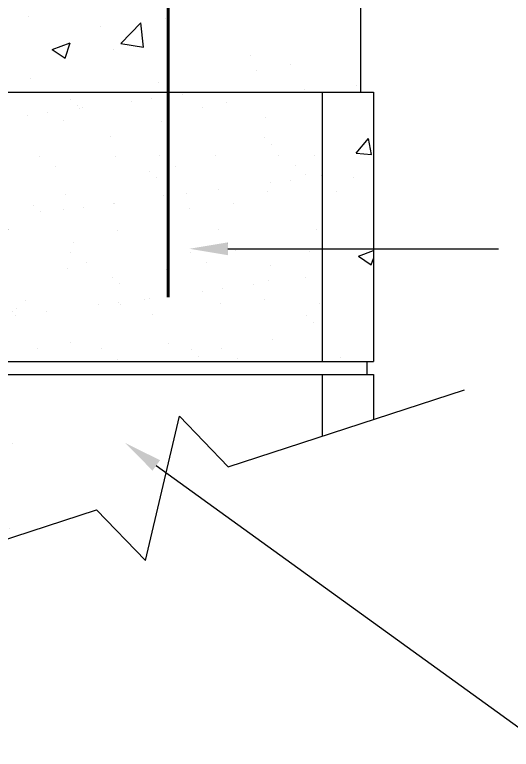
# Model space of a CAD drawing. Extents: x 10 to 698, y 9 to 300.
# Drawn here: x 673.14 to 682.82, y 128.72 to 143.04 of the extents above; entities that cross this region are included whole.
import ezdxf

# ---------------------------------------------------------------- set-up
doc = ezdxf.new("R2010")
doc.units = 0
doc.header["$LTSCALE"] = 0.5
doc.header["$MEASUREMENT"] = 0
doc.layers.get('0').update_dxf_attribs({"linetype": 'CONTINUOUS'})
for name, color, linetype in [('A-ANNO-NOTE', 7, 'CONTINUOUS'), ('A-ANNO-SYMB', 7, 'CONTINUOUS'), ('A-DETL-MCUT', 2, 'CONTINUOUS'), ('A-DETL-PATT', 8, 'CONTINUOUS')]:
    doc.layers.add(name, color=color, linetype=linetype)

# ---------------------------------------------------------------- blocks, each defined once
blk = doc.blocks.new('*X266')
at = {"color": 0}
for p, q in [((669.123, 146.778), (669.123, 146.778)), ((676.128, 146.714), (676.128, 146.714)), ((677.454, 146.753), (677.454, 146.753)), ((676.153, 146.681), (676.153, 146.681)), ((667.908, 146.388), (668.258, 146.522)), ((668.157, 146.219), (668.258, 146.521)), ((666.207, 146.277), (666.207, 146.277)), ((667.908, 146.388), (668.156, 146.22)), ((673.532, 146.339), (673.532, 146.339)), ((674.296, 146.337), (674.296, 146.337)), ((673.237, 146.181), (673.237, 146.181)), ((675.093, 145.987), (675.443, 146.122)), ((675.342, 145.819), (675.444, 146.121)), ((671.006, 146.019), (671.006, 146.019)), ((672.402, 146.088), (672.402, 146.088)), ((675.093, 145.987), (675.342, 145.819)), ((671.15, 145.923), (671.15, 145.923)), ((668.439, 145.667), (668.439, 145.667)), ((670.321, 145.68), (670.321, 145.68)), ((667.993, 145.507), (667.993, 145.507)), ((678.635, 145.401), (678.635, 145.401)), ((666.099, 145.258), (666.099, 145.258)), ((668.345, 145.042), (668.586, 145.329)), ((668.644, 145.015), (668.586, 145.329)), ((667.405, 145.18), (667.405, 145.18)), ((668.036, 145.253), (668.036, 145.253)), ((670.705, 145.14), (670.705, 145.14)), ((679.284, 145.195), (679.284, 145.195)), ((668.345, 145.042), (668.644, 145.016)), ((671.931, 144.728), (672.172, 145.015)), ((672.23, 144.702), (672.172, 145.015)), ((673.375, 145.028), (673.375, 145.028)), ((676.068, 145.049), (676.068, 145.049)), ((676.044, 144.915), (676.044, 144.915)), ((677.39, 144.946), (677.39, 144.946)), ((678.062, 144.931), (678.062, 144.931)), ((671.931, 144.728), (672.23, 144.702)), ((675.517, 144.414), (675.758, 144.702)), ((675.816, 144.388), (675.758, 144.701)), ((676.138, 144.781), (676.138, 144.781)), ((678.713, 144.802), (678.713, 144.802)), ((664.928, 144.538), (664.929, 144.539)), ((664.929, 144.538), (664.929, 144.538)), ((673.471, 144.674), (673.471, 144.674)), ((670.892, 144.374), (671.242, 144.509)), ((671.166, 144.279), (671.242, 144.508)), ((675.146, 144.431), (675.146, 144.431)), ((675.517, 144.414), (675.816, 144.388)), ((670.892, 144.374), (671.034, 144.279)), ((670.945, 144.354), (670.945, 144.354)), ((671.034, 144.279), (671.141, 144.207)), ((671.141, 144.206), (671.166, 144.279)), ((672.981, 144.365), (672.981, 144.365)), ((679.104, 144.101), (679.345, 144.388)), ((679.403, 144.074), (679.345, 144.387)), ((671.087, 144.116), (671.087, 144.116)), ((678.078, 143.974), (678.428, 144.108)), ((678.327, 143.806), (678.428, 144.108)), ((668.378, 144.002), (668.378, 144.002)), ((678.078, 143.974), (678.327, 143.806)), ((679.104, 144.101), (679.402, 144.075)), ((669.835, 143.951), (669.835, 143.951)), ((672.23, 143.93), (672.23, 143.93)), ((669.875, 143.305), (670.265, 143.711)), ((670.32, 143.236), (670.265, 143.711)), ((678.574, 143.737), (678.574, 143.737)), ((666.677, 143.535), (666.677, 143.535)), ((669.315, 143.43), (669.315, 143.43)), ((669.875, 143.305), (670.32, 143.236)), ((676.007, 143.385), (676.007, 143.385)), ((677.968, 143.223), (677.968, 143.223)), ((673.41, 143.01), (673.41, 143.01)), ((676.075, 142.974), (676.075, 142.974)), ((666.399, 142.929), (666.399, 142.929)), ((666.736, 142.779), (667.041, 142.896)), ((667.002, 142.779), (667.041, 142.896)), ((675.212, 142.478), (675.601, 142.884)), ((675.656, 142.408), (675.601, 142.883)), ((674.823, 142.809), (674.823, 142.809)), ((671.665, 142.393), (671.665, 142.393)), ((672.401, 142.473), (672.401, 142.473)), ((673.877, 142.361), (674.227, 142.496)), ((674.126, 142.193), (674.227, 142.495)), ((675.212, 142.478), (675.656, 142.409)), ((673.877, 142.361), (674.126, 142.194)), ((675.07, 142.36), (675.07, 142.36)), ((677.739, 142.247), (677.739, 142.247)), ((678.513, 142.072), (678.513, 142.072)), ((677.856, 141.948), (677.856, 141.948)), ((673.455, 141.801), (673.455, 141.801)), ((675.946, 141.72), (675.946, 141.72)), ((676.124, 141.688), (676.124, 141.688)), ((678.793, 141.575), (678.793, 141.575)), ((679.811, 141.667), (679.811, 141.667)), ((672.625, 140.967), (672.866, 141.255)), ((672.924, 140.941), (672.866, 141.254)), ((672.625, 140.967), (672.924, 140.941)), ((679.797, 140.34), (680.038, 140.627)), ((680.096, 140.313), (680.038, 140.626)), ((679.797, 140.34), (680.096, 140.314)), ((679.747, 139.859), (679.747, 139.859)), ((679.413, 139.593), (679.413, 139.593)), ((672.192, 138.865), (672.192, 138.865)), ((672.66, 138.736), (673.01, 138.87)), ((672.909, 138.567), (673.01, 138.869)), ((672.66, 138.736), (672.909, 138.568)), ((679.846, 138.335), (680.136, 138.447)), ((679.846, 138.335), (680.095, 138.167)), ((680.095, 138.167), (680.136, 138.29)), ((672.216, 137.599), (672.216, 137.599)), ((673.102, 137.263), (673.102, 137.263)), ((679.494, 136.366), (679.494, 136.366)), ((672.707, 135.335), (672.707, 135.335)), ((673.106, 134.688), (673.106, 134.688)), ((673.045, 133.023), (673.045, 133.023))]:
    blk.add_line(p, q, dxfattribs=at)
blk = doc.blocks.new('*X265')
at = {"color": 0}
for p, q in [((674.226, 141.395), (674.226, 141.395)), ((675.807, 141.402), (675.807, 141.402)), ((676.417, 141.482), (676.417, 141.482)), ((674.364, 141.269), (674.364, 141.269)), ((675.417, 141.351), (675.417, 141.351)), ((677.272, 141.329), (677.272, 141.329)), ((673.788, 141.136), (673.788, 141.136)), ((674.398, 141.216), (674.398, 141.216)), ((674.47, 141.236), (674.47, 141.236)), ((676.806, 141.24), (676.806, 141.24)), ((673.398, 141.085), (673.398, 141.085)), ((674.088, 140.978), (674.088, 140.978)), ((676.007, 140.969), (676.007, 140.969)), ((678.033, 141.042), (678.033, 141.042)), ((675.017, 140.671), (675.017, 140.671)), ((678.018, 140.645), (678.018, 140.645)), ((678.156, 140.518), (678.156, 140.518)), ((673.621, 140.285), (673.621, 140.285)), ((675.102, 140.275), (675.102, 140.275)), ((675.957, 140.289), (675.957, 140.289)), ((677.066, 140.3), (677.066, 140.3)), ((678.292, 140.293), (678.292, 140.293)), ((678.984, 140.291), (678.984, 140.291)), ((673.937, 140.083), (673.937, 140.083)), ((675.763, 139.987), (675.763, 139.987)), ((676.273, 140.088), (676.273, 140.088)), ((678.608, 140.092), (678.608, 140.092)), ((675.902, 139.86), (675.902, 139.86)), ((678.517, 139.817), (678.517, 139.817)), ((678.809, 139.921), (678.809, 139.921)), ((679.127, 139.897), (679.127, 139.897)), ((678.127, 139.766), (678.127, 139.766)), ((674.136, 139.533), (674.136, 139.533)), ((676.054, 139.524), (676.054, 139.524)), ((676.498, 139.551), (676.498, 139.551)), ((677.108, 139.631), (677.108, 139.631)), ((678.08, 139.597), (678.08, 139.597)), ((676.108, 139.5), (676.108, 139.5)), ((673.509, 139.329), (673.509, 139.329)), ((674.48, 139.285), (674.48, 139.285)), ((675.076, 139.358), (675.076, 139.358)), ((675.089, 139.366), (675.089, 139.366)), ((676.554, 139.262), (676.554, 139.262)), ((677.411, 139.362), (677.411, 139.362)), ((673.647, 139.202), (673.647, 139.202)), ((674.089, 139.234), (674.089, 139.234)), ((675.15, 138.83), (675.15, 138.83)), ((677.113, 138.855), (677.113, 138.855)), ((679.031, 138.846), (679.031, 138.846)), ((674.3, 138.604), (674.3, 138.604)), ((677.301, 138.578), (677.301, 138.578)), ((674.227, 138.407), (674.227, 138.407)), ((676.562, 138.411), (676.562, 138.411)), ((677.439, 138.452), (677.439, 138.452)), ((678.898, 138.415), (678.898, 138.415)), ((674.543, 138.205), (674.543, 138.205)), ((676.878, 138.21), (676.878, 138.21)), ((678.127, 138.152), (678.127, 138.152)), ((674.183, 138.088), (674.183, 138.088)), ((676.101, 138.079), (676.101, 138.079)), ((675.046, 137.92), (675.046, 137.92)), ((678.091, 137.854), (678.091, 137.854)), ((678.818, 137.915), (678.818, 137.915)), ((675.184, 137.793), (675.184, 137.793)), ((677.19, 137.7), (677.19, 137.7)), ((677.8, 137.781), (677.8, 137.781)), ((676.8, 137.649), (676.8, 137.649)), ((673.346, 137.476), (673.346, 137.476)), ((674.781, 137.383), (674.781, 137.383)), ((675.171, 137.435), (675.171, 137.435)), ((675.197, 137.385), (675.197, 137.385)), ((675.681, 137.48), (675.681, 137.48)), ((675.781, 137.515), (675.781, 137.515)), ((677.16, 137.41), (677.16, 137.41)), ((678.017, 137.484), (678.017, 137.484)), ((679.079, 137.401), (679.079, 137.401)), ((673.171, 137.312), (673.171, 137.312)), ((673.762, 137.249), (673.762, 137.249)), ((673.152, 137.169), (673.152, 137.169)), ((675.837, 137.195), (675.837, 137.195)), ((678.838, 137.17), (678.838, 137.17)), ((678.976, 137.043), (678.976, 137.043)), ((678.174, 136.707), (678.174, 136.707)), ((673.582, 136.537), (673.582, 136.537)), ((674.23, 136.643), (674.23, 136.643)), ((674.832, 136.529), (674.832, 136.529)), ((676.149, 136.634), (676.149, 136.634)), ((677.168, 136.533), (677.168, 136.533)), ((676.583, 136.511), (676.583, 136.511)), ((676.722, 136.385), (676.722, 136.385)), ((675.149, 136.327), (675.149, 136.327)), ((677.484, 136.332), (677.484, 136.332))]:
    blk.add_line(p, q, dxfattribs=at)

msp = doc.modelspace()

# ---------------------------------------------------------------- linework, layer by layer
at = {"layer": 'A-ANNO-NOTE'}
msp.add_line((677.29883746, 138.47768701), (682.57212599, 138.47768701), dxfattribs=at)
at = {"layer": 'A-ANNO-NOTE', "flags": 128}
msp.add_lwpolyline([(675.90442401, 134.25270408), (683.55617179, 128.71731952), (690.56806853, 128.71731952)], dxfattribs=at)
at = {"layer": 'A-ANNO-NOTE', "linetype": 'Continuous', "extrusion": (-1.22461e-16, 1.22461e-16, -1)}
msp.add_solid([(-677.29883746, 138.35268701), (-676.54883746, 138.47768701), (-677.29883746, 138.60268701)], dxfattribs=at)
at = {"layer": 'A-ANNO-NOTE', "linetype": 'Continuous', "extrusion": (0, 0, -1)}
msp.add_solid([(-675.83115836, 134.15142652), (-675.29675863, 134.69229797), (-675.97768965, 134.35398165)], dxfattribs=at)
at = {"layer": 'A-ANNO-SYMB'}
for p, q in [((677.30825823, 134.22566956), (681.90977874, 135.7282915)), ((675.69357281, 132.39888063), (676.35443321, 135.21371395)), ((676.35443321, 135.21371395), (677.30825823, 134.22566956)), ((669.30000464, 131.61058232), (674.73974779, 133.38692503)), ((675.69357281, 132.39888063), (674.73974779, 133.38692503))]:
    msp.add_line(p, q, dxfattribs=at)
at = {"layer": 'A-DETL-MCUT'}
for p, q in [((679.88587003, 146.77896613), (679.88587003, 141.52896613)), ((672.13587003, 141.52896613), (680.13587003, 141.52896613)), ((679.13587003, 141.52896613), (679.13587003, 136.27896613)), ((680.13587003, 141.52896613), (680.13587003, 136.27896613)), ((672.13587003, 136.27896613), (680.13587003, 136.27896613)), ((680.01087003, 136.27896613), (680.01087003, 136.02896613)), ((672.13587003, 136.02896613), (680.13587003, 136.02896613)), ((679.13587003, 136.02896613), (679.13587003, 134.82247437)), ((680.13587003, 136.02896613), (680.13587003, 135.14902337))]:
    msp.add_line(p, q, dxfattribs=at)
msp.add_lwpolyline([(667.38587003, 144.52896613, 0.0625, 0.0625, 0), (676.13587003, 144.52896613, 0.0625, 0.0625, 0), (676.13587003, 137.52896613, 0, 0, 0)], format="xyseb", dxfattribs=at)

# ---------------------------------------------------------------- block references
at = {"layer": 'A-DETL-PATT', "linetype": 'Continuous'}
for name in ['*X266', '*X265']:
    msp.add_blockref(name, (0, 0), dxfattribs=at)

doc.saveas('drawing.dxf')
